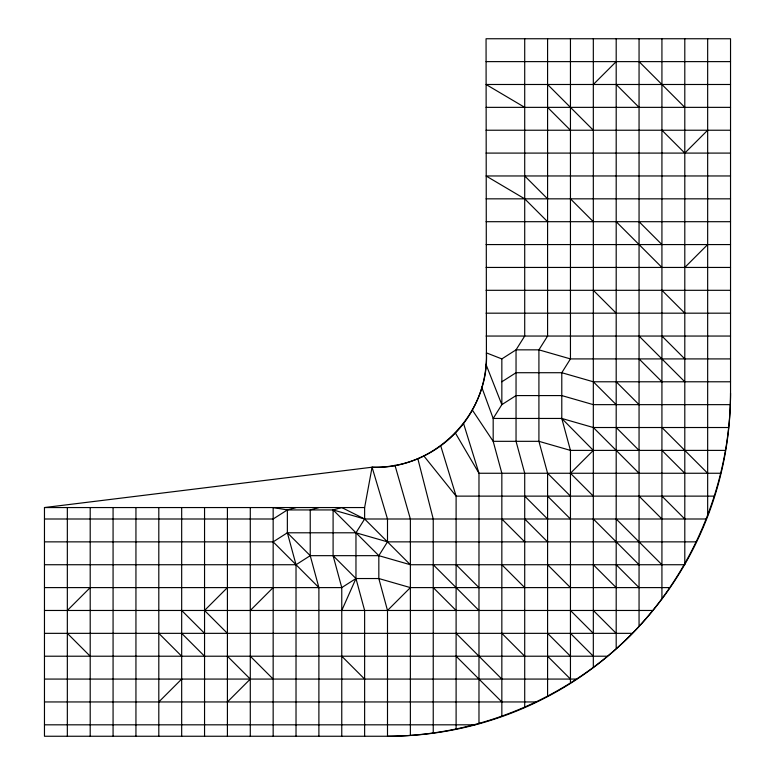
<?xml version="1.0" encoding="UTF-8"?>
<svg xmlns="http://www.w3.org/2000/svg" width="775" height="775" viewBox="0 0 775 775"><rect width="100%" height="100%" fill="white"/><g stroke="black" fill="none" stroke-linecap="round" stroke-linejoin="round"><path stroke-width="1.16" d="M730.534 393.216C730.195 483.242 693.48 571.882 630.065 635.781C566.167 699.195 477.526 735.911 387.5 736.25L44.466 736.25L44.466 507.557L372.077 467.218C433.758 470.28 489.48 414.548 486.419 352.877L486.061 38.75L730.534 38.75L730.534 393.216A343.034 343.034 0 0 1 387.5 736.25L387.5 610.467L378.83 578.538L378.83 555.665L387.5 541.861L387.5 518.998L372.077 467.218A111.416 111.416 0 0 0 486.419 352.877L501.842 358.912L516.043 349.845L524.714 336.05L524.714 38.75M364.628 736.25L364.628 610.467L355.967 578.538L355.967 532.793L364.628 518.998L364.628 507.557L372.077 467.218M341.765 610.467L355.967 578.538L378.83 578.538L410.372 587.605L669.29 587.605M67.338 610.467L90.2 587.605M593.321 84.485L616.193 61.622M227.414 587.605L204.552 610.467L227.414 633.34M707.662 130.229L684.8 153.092L661.928 130.229M158.807 701.947L181.679 679.074M250.286 610.467L273.158 587.605M227.414 701.947L250.286 679.074L227.414 656.212M684.8 267.443L707.662 244.571M387.5 610.467L410.372 587.605M296.021 507.557L287.36 509.931L273.158 518.998L44.466 518.998M501.842 381.784L516.043 372.717L561.788 372.717L593.321 381.784L730.534 381.784M44.466 541.861L273.158 541.861L287.36 532.793L355.967 532.793L387.5 541.861L695.853 541.861M684.8 38.75L684.8 564.733L410.372 564.733L378.83 555.665L310.233 555.665L296.021 564.733L44.466 564.733M318.893 507.557L310.233 509.931L310.233 555.665L318.893 587.605L318.893 736.25M273.158 736.25L273.158 507.557L287.36 509.931L333.095 509.931L341.765 507.557L364.628 518.998L410.372 564.733M486.061 61.622L730.534 61.622M730.534 84.485L486.061 84.485L524.714 107.357M486.061 107.357L730.534 107.357M486.061 130.229L730.534 130.229M486.061 153.092L730.534 153.092M730.534 175.964L486.061 175.964L524.714 198.836L547.586 221.698M486.061 198.836L730.534 198.836M486.061 221.698L730.534 221.698M486.061 244.571L730.534 244.571M486.061 267.443L730.534 267.443M486.061 290.305L730.534 290.305M486.061 313.177L730.534 313.177M486.061 336.05L730.534 336.05M730.534 358.912L570.448 358.912L538.916 349.845L516.043 349.845L516.043 441.324L524.714 473.254L524.714 707.207M729.779 404.647L593.321 404.647L561.788 395.579L516.043 395.579L501.842 404.647L493.181 418.452L493.181 441.324L501.842 473.254L501.842 715.887M728.287 427.519L593.321 427.519L561.788 418.452L493.181 418.452L481.74 387.18M725.129 450.391L570.448 450.391L538.916 441.324L493.181 441.324L472.333 410.043M720.585 473.254L478.979 473.254L455.322 432.915M714.046 496.126L456.107 496.126L423.722 455.787M44.466 507.557L364.628 507.557M706.287 518.998L364.628 518.998L333.095 509.931L333.095 555.665L341.765 587.605L341.765 736.25M44.466 587.605L341.765 587.605L355.967 578.538L333.095 555.665M44.466 610.467L652.25 610.467M44.466 633.34L632.197 633.34M44.466 656.212L606.767 656.212M44.466 679.074L575.796 679.074M44.466 701.947L535.38 701.947M44.466 724.819L475.007 724.819M639.055 61.622L684.8 107.357M616.193 84.485L639.055 107.357M547.586 84.485L593.321 130.229M547.586 107.357L570.448 130.229M639.055 221.698L661.928 244.571M616.193 221.698L661.928 267.443M570.448 198.836L593.321 221.698M661.928 290.305L684.8 313.177M524.714 175.964L547.586 198.836M661.928 336.05L684.8 358.912M593.321 290.305L616.193 313.177M639.055 336.05L684.8 381.784M639.055 358.912L661.928 381.784M616.193 381.784L639.055 404.647M661.928 427.519L707.662 473.254M593.321 381.784L616.193 404.647M661.928 450.391L684.8 473.254M616.193 427.519L639.055 450.391M593.321 427.519L639.055 473.254M661.928 496.126L684.8 518.998M639.055 496.126L661.928 518.998M593.321 496.126L570.448 473.254L593.321 450.391L561.788 418.452L561.788 372.717L570.448 358.912L570.448 38.75M616.193 518.998L661.928 564.733M547.586 38.75L547.586 336.05L538.916 349.845L538.916 441.324L547.586 473.254L570.448 496.126M593.321 518.998L639.055 564.733M547.586 496.126L570.448 518.998M616.193 564.733L639.055 587.605M524.714 496.126L547.586 518.998M593.321 564.733L616.193 587.605M524.714 518.998L547.586 541.861M501.842 518.998L524.714 541.861M547.586 564.733L570.448 587.605M593.321 610.467L616.193 633.34M570.448 610.467L593.321 633.34M501.842 564.733L524.714 587.605M570.448 633.34L593.321 656.212M547.586 633.34L570.448 656.212M456.107 564.733L478.979 587.605M547.586 656.212L570.448 679.074M433.235 564.733L478.979 610.467M501.842 633.34L524.714 656.212M433.235 587.605L456.107 610.467M333.095 509.931L378.83 555.665M456.107 633.34L501.842 679.074M456.107 656.212L501.842 701.947M287.36 509.931L287.36 532.793L310.233 555.665M273.158 541.861L318.893 587.605M341.765 656.212L364.628 679.074M250.286 656.212L273.158 679.074M181.679 610.467L204.552 633.34M181.679 633.34L204.552 656.212M158.807 633.34L181.679 656.212M67.338 633.34L90.2 656.212M485.954 364.308L501.842 404.647L501.842 358.912M463.557 423.489L478.979 473.254L478.979 723.647M440.684 445.722L456.107 496.126L456.107 728.577M394.95 465.203L410.372 518.998L410.372 734.748M561.788 418.452L570.448 450.391L570.448 682.649M287.36 532.793L296.021 564.733L296.021 736.25M417.812 458.616L433.235 518.998L433.235 733.121M707.662 38.75L707.662 514.939M661.928 38.75L661.928 598.629M639.055 38.75L639.055 625.522M616.193 38.75L616.193 647.948M593.321 38.75L593.321 667.372M547.586 473.254L547.586 695.931M250.286 507.557L250.286 736.25M227.414 507.557L227.414 736.25M204.552 507.557L204.552 736.25M181.679 507.557L181.679 736.25M158.807 507.557L158.807 736.25M135.945 507.557L135.945 736.25M113.073 507.557L113.073 736.25M90.2 507.557L90.2 736.25M67.338 507.557L67.338 736.25"/></g></svg>
